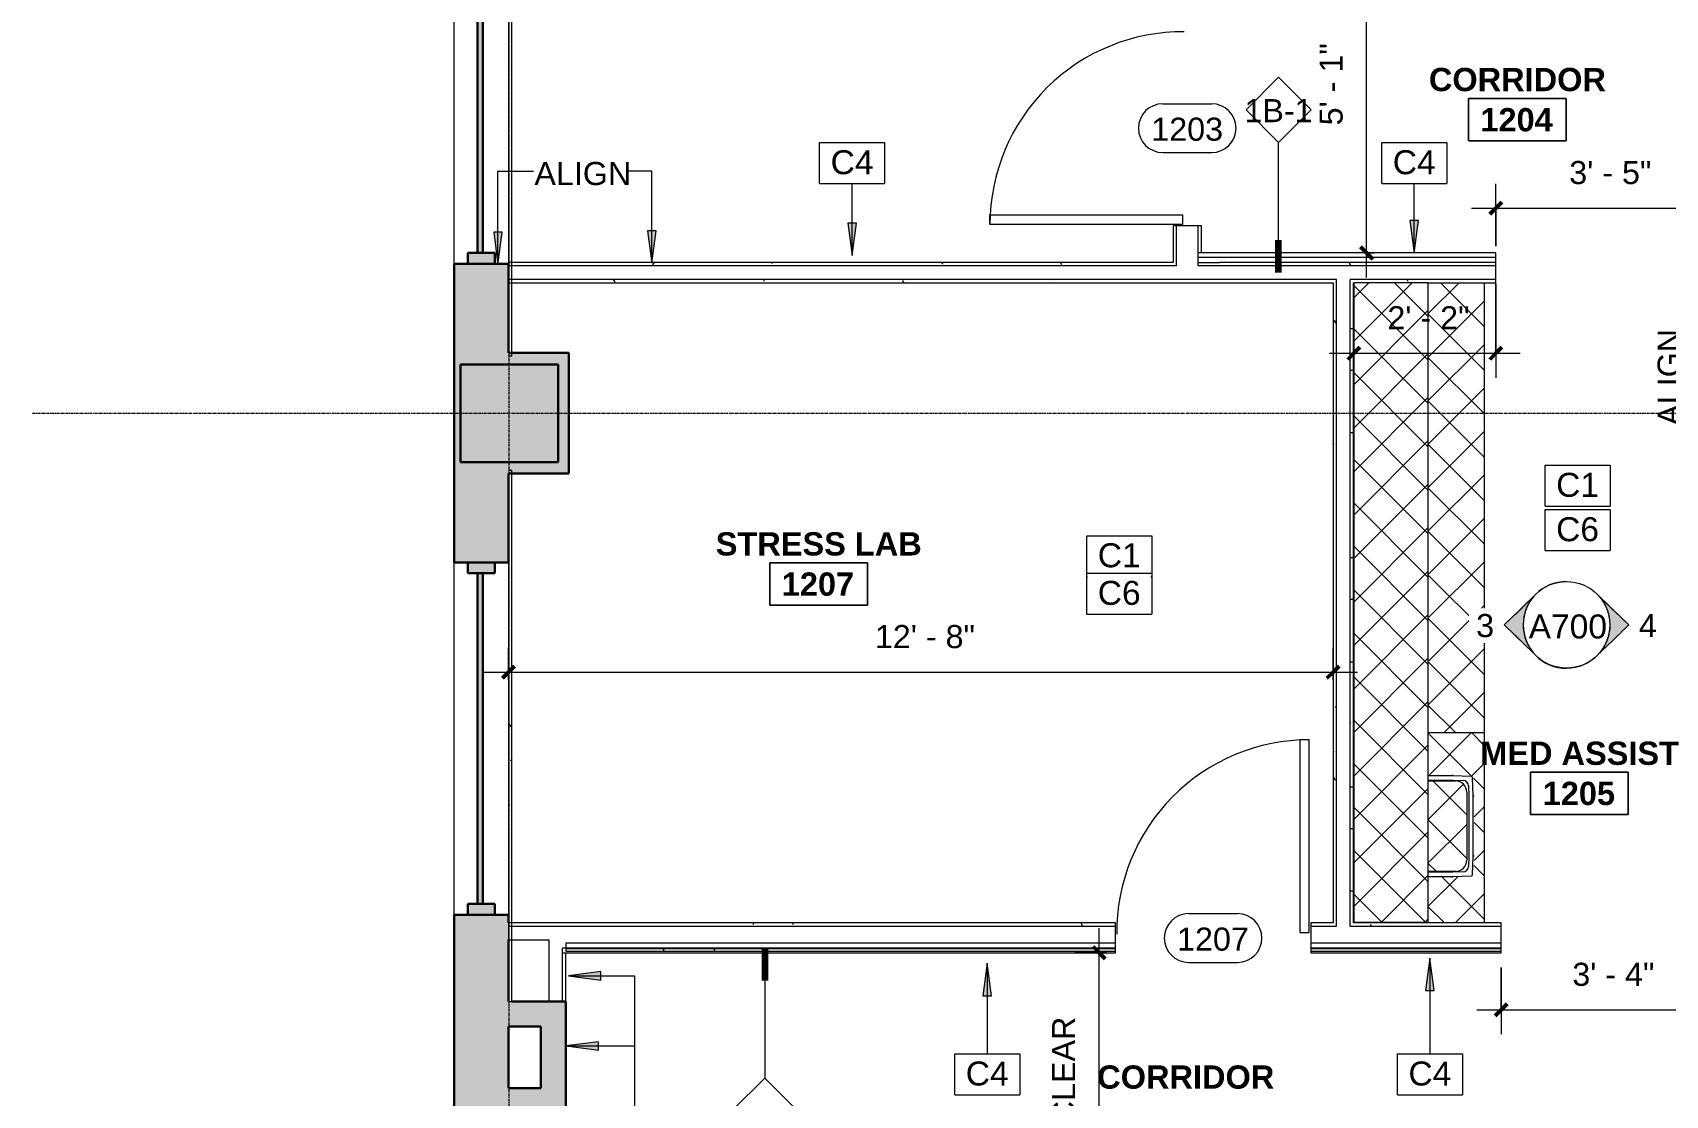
# Model space of a CAD drawing. Header units: inches. Extents: x 2810 to 3942, y 247 to 1114.
# Drawn here: x 2810 to 3111, y 499.9 to 695.8 of the extents above; entities that cross this region are included whole.
import ezdxf

# ---------------------------------------------------------------- set-up
doc = ezdxf.new("R2010")
doc.units = ezdxf.units.IN
doc.header["$MEASUREMENT"] = 0
doc.linetypes.add('Grid Line 1_2_', pattern=[0.875, 0.5, -0.125, 0.125, -0.125])
for name, color, linetype, lineweight in [('A-ANNO-DIMS', 211, 'Continuous', 9), ('A-ANNO-DIMS-48', 211, 'Continuous', 9), ('A-ANNO-KEYN', 231, 'Continuous', 9), ('A-AREA-IDEN', 2, 'Continuous', 9), ('A-DOOR', 31, 'Continuous', 18), ('A-DOOR-IDEN', 31, 'Continuous', 9), ('A-GLAZ-CURT', 52, 'Continuous', 18), ('A-GLAZ-CWMG', 51, 'Continuous', 18), ('A-WALL', 113, 'Continuous', 18), ('A-WALL-IDEN', 211, 'Continuous', 9), ('A-WALL-PATT', 111, 'Continuous', 18), ('G-ANNO-SYMB', 111, 'Continuous', 9), ('G-ANNO-TEXT', 231, 'Continuous', 9), ('I-WALL', 2, 'Continuous', 18), ('P-SANR-FIXT', 6, 'Continuous', 9), ('Q-CASE', 31, 'Continuous', 9), ('S-COLS', 52, 'Continuous', 18), ('S-GRID', 1, 'Continuous', 9)]:
    doc.layers.add(name, color=color, linetype=linetype, lineweight=lineweight)
doc.styles.add('Arial', font='arial.ttf', dxfattribs={"height": 4.425898})
doc.styles.add('Swis721 Lt BT', font='swissl.ttf', dxfattribs={"height": 4.257319})
doc.styles.add('Swis721 Lt BT_B', font='', dxfattribs={"height": 4.291988})
doc.styles.get('Swis721 Lt BT_B').set_extended_font_data('Swis721 Lt BT', bold=True)
doc.dimstyles.new('OTJ_-_3_32__Linear__1_2__Tolerance', dxfattribs={"dimscale": 12, "dimtxt": 4.5, "dimasz": 0.1875, "dimexe": 0.375, "dimexo": 0.25, "dimgap": 0.25, "dimtad": 1, "dimdec": 1, "dimrnd": 0.5, "dimzin": 3, "dimdsep": 46, "dimlunit": 4, "dimtxsty": 'Swis721 Lt BT', "dimblk1": 'OBLIQUE', "dimblk2": 'OBLIQUE', "dimsah": 1, "dimcen": 0.09, "dimdle": 0.375, "dimazin": 0, "dimtfac": 1, "dimtdec": 4, "dimtix": 1, "dimtmove": 0, "dimatfit": 3, "dimfxl": 1, "dimtvp": 1, "dimfrac": 2, "dimtolj": 1, "dimtzin": 0, "dimarcsym": 2})
doc.dimstyles.new('OTJ_-_3_32__Linear__1_2__Tolerance_2', dxfattribs={"dimscale": 12, "dimtxt": 4.5, "dimasz": 0.1875, "dimexe": 0.375, "dimexo": 0.25, "dimgap": 0.25, "dimtad": 1, "dimdec": 1, "dimrnd": 0.5, "dimzin": 3, "dimdsep": 46, "dimlunit": 4, "dimtxsty": 'Swis721 Lt BT', "dimblk1": 'OBLIQUE', "dimblk2": 'OBLIQUE', "dimsah": 1, "dimcen": 0.09, "dimdle": 0.375, "dimazin": 0, "dimtfac": 1, "dimtdec": 4, "dimtix": 1, "dimtmove": 0, "dimatfit": 3, "dimfxl": 1, "dimtvp": 1, "dimfrac": 2, "dimtolj": 1, "dimtzin": 0, "dimarcsym": 2})
pattern_1 = [(0, (0, 0), (15.36, 3.84), [0.634, -10.886, 0.634, -10.886, -61.44]), (0, (0, 0), (15.36, 3.84), [-23.04, 0.634, -22.406, 0.634, -10.886, -26.88]), (0, (0, 0), (15.36, 3.84), [-57.6, 0.634, -7.046, 0.634, -18.566]), (120, (5.76, 1.92), (-11.0055376, 11.38215), [0.634, -10.886, 0.634, -10.886, -61.44]), (120, (5.76, 1.92), (-11.0055376, 11.38215), [-23.04, 0.634, -22.406, 0.634, -10.886, -26.88]), (120, (5.76, 1.92), (-11.0055376, 11.38215), [-57.6, 0.634, -7.046, 0.634, -18.566]), (240, (7.68, 9.6), (-4.3544624, -15.22215), [0.634, -10.886, 0.634, -10.886, -61.44]), (240, (7.68, 9.6), (-4.3544624, -15.22215), [-23.04, 0.634, -22.406, 0.634, -10.886, -26.88]), (240, (7.68, 9.6), (-4.3544624, -15.22215), [-57.6, 0.634, -7.046, 0.634, -18.566])]

# ---------------------------------------------------------------- blocks, each defined once
blk = doc.blocks.new('Single Flush_No Glass_Frameless - 3_-0_x8_-0_-4630473-FIRST FLOOR CONSTRUCTION')
at = {"layer": 'A-DOOR'}
for p, q in [((19.99, 36.46), (19.99, 0.96)), ((21.74, 36.46), (19.99, 36.46)), ((21.74, 0.96), (21.74, 36.46)), ((19.99, 0.96), (21.74, 0.96))]:
    blk.add_line(p, q, dxfattribs=at)
at = {"layer": 'A-DOOR', "lineweight": 9}
blk.add_arc((21.74, 0.96), 35.5, 90, 180.5, dxfattribs=at)
blk = doc.blocks.new('P-Sink-Rectangular - PSR1918-3060176-FIRST FLOOR CONSTRUCTION')
at = {"layer": 'P-SANR-FIXT'}
for p, q in [((-9.28, -0.52), (-9.28, -4.96)), ((-8.5, -5.01), (-8.5, -0.52)), ((-8.35, -5.5), (-8.35, -0.52)), ((-8.35, -5.5), (-8.35, -0.52)), ((8.35, -0.52), (8.35, -5.5)), ((8.35, -0.52), (8.35, -5.5)), ((8.5, -0.52), (8.5, -5.01)), ((9.28, -4.96), (9.28, -0.52)), ((-9.48, -4.96), (-9.28, -4.96)), ((-9.28, -4.96), (-9.13, -8.48)), ((-8.42, -6.97), (-8.5, -5.01)), ((8.5, -5.01), (8.42, -6.97)), ((9.13, -8.48), (9.28, -4.96)), ((9.48, -4.96), (9.28, -4.96)), ((-8.98, -8.63), (-5.51, -8.78)), ((-5.51, -8), (-7.47, -7.92)), ((6.25, -7.6), (-6.25, -7.6)), ((6.25, -7.6), (-6.25, -7.6)), ((-5.52, -8.98), (-5.51, -8.78)), ((5.51, -8), (-5.51, -8)), ((-5.51, -8.78), (5.51, -8.78)), ((7.47, -7.92), (5.51, -8)), ((5.51, -8.78), (8.98, -8.63)), ((5.52, -8.98), (5.51, -8.78))]:
    blk.add_line(p, q, dxfattribs=at)
for centre, radius, start, end in [((-6.25, -5.5), 2.1, 180, 270), ((-6.25, -5.5), 2.1, 180, 270), ((6.25, -5.5), 2.1, 270, 360), ((6.25, -5.5), 2.1, 270, 360), ((-8.97, -8.47), 0.156, 182.5667, 267.4333), ((-7.42, -6.92), 0.995, 182.5667, 267.4333), ((7.42, -6.92), 0.995, 272.5667, 357.4333), ((8.97, -8.47), 0.156, 272.5667, 357.4333)]:
    blk.add_arc(centre, radius, start, end, dxfattribs=at)
blk = doc.blocks.new('C-Counter Top-no backsplash - 34_ HEIGHT-4448402-FIRST FLOOR CONSTRUCTION')
at = {"layer": 'Q-CASE'}
h = blk.add_hatch(dxfattribs=at)
h.set_pattern_fill('FP2_3', color=256, style=0, pattern_type=2)
h.set_pattern_definition([(315, (-579.081, 3054.65), (4.006467, 4.006467), []), (45, (-579.081, 3054.65), (-4.006467, 4.006467), [])])
h.paths.add_polyline_path([(-47.26, 1), (-47.25, -23), (-12.28, -23), (-12.28, -12.64), (-20.05, -12.64), (-20.06, -17.13), (-20.21, -20.62), (-20.31, -20.85), (-20.55, -20.95), (-24.45, -21.1), (-35.05, -21.1), (-38.52, -20.95), (-38.75, -20.85), (-38.85, -20.61), (-39.01, -16.64), (-39.01, -12.64), (-47.25, -12.64), (-47.25, 1)], flags=0)
h.paths.add_polyline_path([(-37.88, -17.09), (-37.88, -17.63), (-37.81, -18.17), (-37.6, -18.67), (-37.26, -19.11), (-36.83, -19.44), (-36.32, -19.65), (-35.78, -19.72), (-23.28, -19.72), (-22.74, -19.65), (-22.23, -19.44), (-21.79, -19.09), (-21.46, -18.67), (-21.25, -18.17), (-21.18, -17.63), (-21.18, -12.64), (-37.88, -12.64), (-37.88, -15.37)], flags=0)
for p, q in [((-47.26, 1), (-47.26, -23)), ((-47.26, -23), (-12.28, -23))]:
    blk.add_line(p, q, dxfattribs=at)
blk = doc.blocks.new('System Panel - Glazed-4380175-FIRST FLOOR CONSTRUCTION')
at = {"layer": 'A-GLAZ-CURT'}
blk.add_hatch(color=250, dxfattribs=at).paths.add_polyline_path([(29.96, -0.75), (-29.96, -0.75), (-29.96, -1.75), (29.96, -1.75)], flags=0)
at = {"layer": 'A-GLAZ-CURT', "color": 8, "lineweight": 30}
for p, q in [((29.96, -0.75), (-29.96, -0.75)), ((-29.96, -0.75), (-29.96, -1.75)), ((-29.96, -1.75), (29.96, -1.75)), ((29.96, -1.75), (29.96, -0.75))]:
    blk.add_line(p, q, dxfattribs=at)
blk = doc.blocks.new('Rectangular Mullion - 2 x 5_ rectangular-4380178-FIRST FLOOR CONSTRUCTION')
at = {"layer": 'A-GLAZ-CWMG'}
blk.add_hatch(color=250, dxfattribs=at).paths.add_polyline_path([(0, 0.75), (0, -1.5), (-2, -1.5), (-2, 3.5), (0, 3.5), (0, 1.75)], flags=0)
at = {"layer": 'A-GLAZ-CWMG', "color": 8, "lineweight": 30}
for p, q in [((-2, 3.5), (0, 3.5)), ((-2, -1.5), (-2, 3.5)), ((0, 3.5), (0, -1.5)), ((0, -1.5), (-2, -1.5))]:
    blk.add_line(p, q, dxfattribs=at)
blk = doc.blocks.new('System Panel - Glazed-4651680-FIRST FLOOR CONSTRUCTION')
at = {"layer": 'A-GLAZ-CURT'}
blk.add_hatch(color=250, dxfattribs=at).paths.add_polyline_path([(30.47, -1.75), (30.47, -0.75), (-30.47, -0.75), (-30.47, -1.75), (14.49, -1.75)], flags=0)
at = {"layer": 'A-GLAZ-CURT', "color": 8, "lineweight": 30}
for p, q in [((30.47, -0.75), (-30.47, -0.75)), ((-30.47, -0.75), (-30.47, -1.75)), ((-30.47, -1.75), (30.47, -1.75)), ((30.47, -1.75), (30.47, -0.75))]:
    blk.add_line(p, q, dxfattribs=at)
blk = doc.blocks.new('Rectangular Mullion - 2 x 5_ rectangular-4651681-FIRST FLOOR CONSTRUCTION')
at = {"layer": 'A-GLAZ-CWMG'}
blk.add_hatch(color=250, dxfattribs=at).paths.add_polyline_path([(-2, 3.5), (-2, -1.5), (0, -1.5), (0, 3.5)], flags=0)
at = {"layer": 'A-GLAZ-CWMG', "color": 8, "lineweight": 30}
for p, q in [((0, 3.5), (-2, 3.5)), ((-2, 3.5), (-2, -1.5)), ((0, -1.5), (0, 3.5)), ((-2, -1.5), (0, -1.5))]:
    blk.add_line(p, q, dxfattribs=at)
blk = doc.blocks.new('Rectangular Mullion - 2 x 5_ rectangular-4651682-FIRST FLOOR CONSTRUCTION')
at = {"layer": 'A-GLAZ-CWMG'}
blk.add_hatch(color=250, dxfattribs=at).paths.add_polyline_path([(0, 0.75), (0, -1.5), (-2, -1.5), (-2, 3.5), (0, 3.5), (0, 1.75)], flags=0)
at = {"layer": 'A-GLAZ-CWMG', "color": 8, "lineweight": 30}
for p, q in [((-2, 3.5), (0, 3.5)), ((-2, -1.5), (-2, 3.5)), ((0, 3.5), (0, -1.5)), ((0, -1.5), (-2, -1.5))]:
    blk.add_line(p, q, dxfattribs=at)
blk = doc.blocks.new('C-Counter Top-no backsplash - 34_ HEIGHT-4680742-FIRST FLOOR CONSTRUCTION')
at = {"layer": 'Q-CASE'}
h = blk.add_hatch(dxfattribs=at)
h.set_pattern_fill('FP2_6', color=256, style=0, pattern_type=2)
h.set_pattern_definition([(315, (-614.063, 3054.65), (4.006467, 4.006467), []), (45, (-614.063, 3054.65), (-4.006467, 4.006467), [])])
h.paths.add_polyline_path([(-47.26, -23), (35.65, -23), (35.65, -12.64), (-47.26, -12.64)], flags=0)
for p, q in [((-47.26, -12.64), (-47.26, -23)), ((-47.26, -23), (35.65, -23))]:
    blk.add_line(p, q, dxfattribs=at)
blk = doc.blocks.new('CW Shelves _ Rails - Storage Shelves 2_ thickness-4680874-FIRST FLOOR CONSTRUCTION')
at = {"layer": 'Q-CASE'}
h = blk.add_hatch(dxfattribs=at)
h.set_pattern_fill('FP2_10', color=256, style=0, pattern_type=2)
h.set_pattern_definition([(315, (-529.832, 3051.183), (4.006467, 4.006467), []), (45, (-529.832, 3051.183), (-4.006467, 4.006467), [])])
h.paths.add_polyline_path([(2, -16.11), (119.88, -16.11), (119.88, -2.36), (2, -2.36), (2, -14.84)], flags=0)
for p, q in [((119.88, -2.36), (2, -2.36)), ((2, -2.36), (2, -16.11)), ((119.88, -16.11), (119.88, -2.36)), ((2, -16.11), (119.88, -16.11))]:
    blk.add_line(p, q, dxfattribs=at)
blk = doc.blocks.new('Single Flush_No Glass_Frameless - 3_-0_x8_-0_-4630476-FIRST FLOOR CONSTRUCTION')
at = {"layer": 'A-DOOR'}
for p, q in [((19.99, -0.96), (21.74, -0.96)), ((19.99, -36.46), (19.99, -0.96)), ((21.74, -0.96), (21.74, -36.46)), ((21.74, -36.46), (19.99, -36.46))]:
    blk.add_line(p, q, dxfattribs=at)
at = {"layer": 'A-DOOR', "lineweight": 9}
blk.add_arc((21.74, -0.96), 35.5, 179.5, 270, dxfattribs=at)
blk = doc.blocks.new('Concrete-Rectangular-Column - 18X18-4463687-FIRST FLOOR CONSTRUCTION')
at = {"layer": 'S-COLS'}
blk.add_hatch(color=250, dxfattribs=at).paths.add_polyline_path([(9, -9), (9, 9), (-9, 9), (-9, -9), (8.57, -9)], flags=0)
at = {"layer": 'S-COLS', "color": 8, "lineweight": 30}
for p, q in [((9, 9), (-9, 9)), ((-9, 9), (-9, -9)), ((9, -9), (9, 9)), ((-9, -9), (9, -9))]:
    blk.add_line(p, q, dxfattribs=at)
blk = doc.blocks.new('Elevation - Filled Arrow 2-347888-FIRST FLOOR CONSTRUCTION')
at = {"layer": 'G-ANNO-SYMB'}
blk.add_circle((0, 0), 0.1664, dxfattribs=at)
blk = doc.blocks.new('Elevation - Filled Arrow-151867-FIRST FLOOR CONSTRUCTION')
at = {"layer": 'G-ANNO-SYMB'}
h = blk.add_hatch(color=256, dxfattribs=at)
edge = h.paths.add_edge_path(flags=0)
edge.add_line((0, 0.2393), (0.1103, 0.1247))
edge.add_arc((-0.0002, -0.0002), 0.1667, 48.49802, 130.55707)
edge.add_line((-0.1085, 0.1265), (0, 0.2393))
for p, q in [((0, 0.2393), (-0.1085, 0.1265)), ((-0.1084, 0.1266), (0, 0.2393)), ((0, 0.2393), (-0.1084, 0.1266)), ((0, 0.2393), (0.11, 0.1249)), ((0.1103, 0.1247), (0, 0.2393))]:
    blk.add_line(p, q, dxfattribs=at)
blk.add_arc((-0.0002, -0.0002), 0.1667, 48.49802, 130.55707, dxfattribs=at)
blk.add_ellipse((-0.0002, -0.0001), major_axis=(-0.1667, 0), ratio=0.999376, start_param=3.141593, end_param=6.283185, dxfattribs=at)
blk = doc.blocks.new('Room Tag - Room Name and Number-3379422-FIRST FLOOR CONSTRUCTION')
at = {"layer": 'A-AREA-IDEN'}
for p, q in [((-0.1881, -0.1636), (-0.1881, -0.0018)), ((-0.1881, -0.0018), (0.1869, -0.0018)), ((0.1869, -0.0018), (-0.1881, -0.0018)), ((-0.1881, -0.0018), (-0.1881, -0.1636)), ((0.1869, -0.0018), (0.1869, -0.1636)), ((0.1869, -0.1636), (0.1869, -0.0018)), ((0.1869, -0.1636), (-0.1881, -0.1636)), ((-0.1881, -0.1636), (0.1869, -0.1636))]:
    blk.add_line(p, q, dxfattribs=at)
blk = doc.blocks.new('DIMBLOCK6-FIRST FLOOR CONSTRUCTION')
at = {"layer": 'A-ANNO-DIMS-48'}
for p, q in [((3055.92, 650.71), (3055.92, 720.53)), ((3057.33, 716.03), (3051.42, 716.03)), ((3055.92, 716.03), (3057.33, 716.03)), ((3057.33, 655.21), (3051.42, 655.21)), ((3055.92, 655.21), (3057.33, 655.21))]:
    blk.add_line(p, q, dxfattribs=at)
at = {"layer": 'A-ANNO-DIMS-48', "lineweight": 50}
for p, q in [((3055.92, 716.03), (3054.79, 717.15)), ((3055.92, 716.03), (3057.04, 714.9)), ((3055.92, 655.21), (3054.79, 656.34)), ((3055.92, 655.21), (3057.04, 654.09))]:
    blk.add_line(p, q, dxfattribs=at)
at = {"layer": 'A-ANNO-DIMS-48', "color": 0, "insert": (3047.23, 678.73), "char_height": 4.257, "width": 16.5429, "attachment_point": 1, "rotation": 90, "line_spacing_factor": 1.00667, "style": 'Swis721 Lt BT'}
blk.add_mtext('5\' - 1"', dxfattribs=at)
blk = doc.blocks.new('_Oblique')
at = {"color": 0, "linetype": 'ByBlock', "lineweight": -2}
blk.add_line((-0.5, -0.5), (0.5, 0.5), dxfattribs=at)
blk = doc.blocks.new('DIMBLOCK7-FIRST FLOOR CONSTRUCTION')
at = {"layer": 'A-ANNO-DIMS-48'}
for p, q in [((3079.72, 656.46), (3079.72, 667.97)), ((3120.6, 656.46), (3120.6, 667.97)), ((3075.22, 663.47), (3125.1, 663.47)), ((3079.72, 663.47), (3079.72, 656.46)), ((3120.6, 663.47), (3120.6, 656.46))]:
    blk.add_line(p, q, dxfattribs=at)
at = {"layer": 'A-ANNO-DIMS-48', "lineweight": 50}
for p, q in [((3079.72, 663.47), (3078.6, 662.35)), ((3079.72, 663.47), (3080.85, 664.6)), ((3120.6, 663.47), (3119.47, 662.35)), ((3120.6, 663.47), (3121.72, 664.6))]:
    blk.add_line(p, q, dxfattribs=at)
at = {"layer": 'A-ANNO-DIMS-48', "color": 0, "insert": (3093.27, 672.16), "char_height": 4.257, "width": 16.5429, "attachment_point": 1, "line_spacing_factor": 1.00667, "style": 'Swis721 Lt BT'}
blk.add_mtext('3\' - 5"', dxfattribs=at)
blk = doc.blocks.new('DIMBLOCK8-FIRST FLOOR CONSTRUCTION')
at = {"layer": 'A-ANNO-DIMS-48'}
for p, q in [((3080.72, 523.48), (3080.72, 511.19)), ((3080.72, 515.69), (3080.72, 523.48)), ((3120.72, 523.48), (3120.72, 511.19)), ((3120.72, 515.69), (3120.72, 523.48)), ((3076.22, 515.69), (3125.22, 515.69))]:
    blk.add_line(p, q, dxfattribs=at)
at = {"layer": 'A-ANNO-DIMS-48', "lineweight": 50}
for p, q in [((3080.72, 515.69), (3079.6, 514.56)), ((3080.72, 515.69), (3081.85, 516.81)), ((3120.72, 515.69), (3119.6, 514.56)), ((3120.72, 515.69), (3121.85, 516.81))]:
    blk.add_line(p, q, dxfattribs=at)
at = {"layer": 'A-ANNO-DIMS-48', "color": 0, "insert": (3093.83, 524.37), "char_height": 4.257, "width": 16.5429, "attachment_point": 1, "line_spacing_factor": 1.00667, "style": 'Swis721 Lt BT'}
blk.add_mtext('3\' - 4"', dxfattribs=at)
blk = doc.blocks.new('DIMBLOCK12-FIRST FLOOR CONSTRUCTION')
at = {"layer": 'A-ANNO-DIMS-48'}
for p, q in [((2897.72, 576.54), (2897.72, 582.45)), ((3049.72, 576.54), (3049.72, 582.45)), ((2893.22, 577.95), (3054.22, 577.95)), ((2897.72, 577.95), (2897.72, 576.54)), ((3049.72, 577.95), (3049.72, 576.54))]:
    blk.add_line(p, q, dxfattribs=at)
at = {"layer": 'A-ANNO-DIMS-48', "lineweight": 50}
for p, q in [((2897.72, 577.95), (2896.6, 576.82)), ((2897.72, 577.95), (2898.85, 579.07)), ((3049.72, 577.95), (3048.6, 576.82)), ((3049.72, 577.95), (3050.85, 579.07))]:
    blk.add_line(p, q, dxfattribs=at)
at = {"layer": 'A-ANNO-DIMS-48', "color": 0, "insert": (2965.26, 586.63), "char_height": 4.257, "width": 20.3143, "attachment_point": 1, "line_spacing_factor": 1.00667, "style": 'Swis721 Lt BT'}
blk.add_mtext('12\' - 8"', dxfattribs=at)
blk = doc.blocks.new('Door Tag - Door Tag-41184-FIRST FLOOR CONSTRUCTION')
at = {"layer": 'A-DOOR-IDEN'}
for p, q in [((-0.09375, 0.09375), (0.09375, 0.09375)), ((-0.09375, -0.09375), (0.09375, -0.09375))]:
    blk.add_line(p, q, dxfattribs=at)
for centre, start, end in [((-0.09375, 0), 90, 270), ((0.09375, 0), 270, 90)]:
    blk.add_arc(centre, 0.09375, start, end, dxfattribs=at)
blk = doc.blocks.new('Keynote Tag - Keynote Number - Boxed-135510-FIRST FLOOR CONSTRUCTION')
at = {"layer": 'A-ANNO-KEYN'}
for p, q in [((-0.125, -0.0792), (-0.125, 0.0781)), ((-0.125, 0.0781), (0.125, 0.0781)), ((0.125, 0.0781), (0.125, -0.0792)), ((-0.125, -0.0792), (0.125, -0.0792))]:
    blk.add_line(p, q, dxfattribs=at)
blk = doc.blocks.new('DIMBLOCK13-FIRST FLOOR CONSTRUCTION')
at = {"layer": 'A-ANNO-DIMS-48'}
for p, q in [((3006.6, 461.98), (3006.6, 530.73)), ((3008.01, 526.23), (3002.1, 526.23)), ((3006.6, 526.23), (3008.01, 526.23)), ((3008.01, 466.48), (3002.1, 466.48)), ((3006.6, 466.48), (3008.01, 466.48))]:
    blk.add_line(p, q, dxfattribs=at)
at = {"layer": 'A-ANNO-DIMS-48', "lineweight": 50}
for p, q in [((3006.6, 526.23), (3005.48, 527.36)), ((3006.6, 526.23), (3007.73, 525.11)), ((3006.6, 466.48), (3005.48, 467.61)), ((3006.6, 466.48), (3007.73, 465.36))]:
    blk.add_line(p, q, dxfattribs=at)
at = {"layer": 'A-ANNO-DIMS-48', "color": 0, "insert": (2997.92, 481.11), "char_height": 4.2573, "width": 36.6, "attachment_point": 1, "rotation": 90, "line_spacing_factor": 1.00667, "style": 'Swis721 Lt BT'}
blk.add_mtext('5\'-0" CLEAR', dxfattribs=at)
blk = doc.blocks.new('Wall Tag - 1_4_-62626-FIRST FLOOR CONSTRUCTION')
at = {"layer": 'A-WALL-IDEN'}
for p, q in [((-0.125, 0), (0, 0.125)), ((0, 0.125), (0.125, 0)), ((-0.125, 0), (0, -0.125)), ((0, -0.125), (0.125, 0))]:
    blk.add_line(p, q, dxfattribs=at)
blk = doc.blocks.new('DIMBLOCK15-FIRST FLOOR CONSTRUCTION')
at = {"layer": 'A-ANNO-DIMS-48'}
for p, q in [((3079.72, 649.57), (3079.72, 632.21)), ((3079.72, 636.71), (3079.72, 649.57)), ((3053.54, 635.3), (3053.54, 641.21)), ((3049.04, 636.71), (3084.22, 636.71)), ((3053.54, 636.71), (3053.54, 635.3))]:
    blk.add_line(p, q, dxfattribs=at)
at = {"layer": 'A-ANNO-DIMS-48', "lineweight": 50}
for p, q in [((3053.54, 636.71), (3052.42, 635.58)), ((3053.54, 636.71), (3054.67, 637.83)), ((3079.72, 636.71), (3078.6, 635.58)), ((3079.72, 636.71), (3080.85, 637.83))]:
    blk.add_line(p, q, dxfattribs=at)
at = {"layer": 'A-ANNO-DIMS-48', "color": 0, "insert": (3059.74, 645.39), "char_height": 4.257, "width": 16.5429, "attachment_point": 1, "line_spacing_factor": 1.00667, "style": 'Swis721 Lt BT'}
blk.add_mtext('2\' - 2"', dxfattribs=at)

msp = doc.modelspace()

# ---------------------------------------------------------------- hatches: boundary and pattern name
at = {"layer": 'A-ANNO-KEYN'}
for points in [[(2961.06, 654.71), (2961.85, 660.71), (2960.27, 660.71)], [(3064.69, 655.18), (3065.48, 661.18), (3063.9, 661.18)], [(2985.97, 524.28), (2985.18, 518.28), (2986.76, 518.28)], [(3067.58, 525.24), (3066.79, 519.24), (3068.37, 519.24)]]:
    msp.add_hatch(color=256, dxfattribs=at).paths.add_polyline_path(points, flags=0)
at = {"layer": 'A-WALL-PATT', "lineweight": 9}
h = msp.add_hatch(color=7, dxfattribs=at)
h.paths.add_polyline_path([(2887.72, 289.66), (2888.85, 289.66), (2888.85, 298.66), (2897.72, 298.66), (2897.72, 304.61), (2887.72, 304.61), (2887.72, 299.66)], flags=0)
h.paths.add_polyline_path([(2887.72, 368.91), (2897.72, 368.91), (2897.72, 375.66), (2888.85, 375.66), (2888.85, 399.66), (2897.72, 399.66), (2897.72, 415.73), (2887.72, 415.73), (2887.72, 374.16)], flags=0)
h.paths.add_polyline_path([(2887.72, 473.42), (2897.72, 473.42), (2897.72, 533.23), (2887.72, 533.23), (2887.72, 474.05)], flags=0)
h.paths.add_polyline_path([(2887.72, 598.16), (2897.72, 598.16), (2897.72, 616.66), (2888.85, 616.66), (2888.85, 634.66), (2897.72, 634.66), (2897.72, 653.22), (2887.72, 653.22), (2887.72, 651.69)], flags=0)
h.paths.add_polyline_path([(2887.72, 717.14), (2897.72, 717.14), (2897.72, 772.22), (2887.72, 772.22), (2887.72, 752.18)], flags=0)
h.paths.add_polyline_path([(2897.72, 836.14), (2897.72, 856.66), (2888.85, 856.66), (2888.85, 874.66), (2897.72, 874.66), (2897.72, 884.66), (2887.72, 884.66), (2887.72, 836.14)], flags=0)
h = msp.add_hatch(dxfattribs=at)
h.set_pattern_fill('FP2_2', color=256, style=0, pattern_type=2)
h.set_pattern_definition(pattern_1)
h.paths.add_polyline_path([(3020.22, 653.46), (3020.85, 653.47), (3020.85, 660.21), (3020.22, 660.21), (3020.22, 655.21)], flags=0)
h.paths.add_polyline_path([(3020.85, 696.21), (3020.85, 864.66), (3020.22, 864.66), (3020.22, 696.21)], flags=0)
h = msp.add_hatch(dxfattribs=at)
h.set_pattern_fill('FP2_2', color=256, style=0, pattern_type=2)
h.set_pattern_definition(pattern_1)
h.paths.add_polyline_path([(3025.47, 655.21), (3025.47, 660.21), (3024.85, 660.21), (3024.85, 655.21)], flags=0)
h.paths.add_polyline_path([(3025.47, 696.21), (3025.47, 716.65), (3024.85, 716.65), (3024.85, 696.21)], flags=0)
h.paths.add_polyline_path([(3025.47, 720.65), (3025.47, 864.66), (3024.85, 864.66), (3024.85, 720.65)], flags=0)
h = msp.add_hatch(dxfattribs=at)
h.set_pattern_fill('FP2_2', color=256, style=0, pattern_type=2)
h.set_pattern_definition(pattern_1)
h.paths.add_polyline_path([(2898.34, 636.79), (2898.35, 636.79), (2898.35, 649.71), (2897.72, 649.71), (2897.72, 636.79)], flags=0)
h.paths.add_polyline_path([(2897.72, 653.46), (2898.35, 653.46), (2898.35, 734.54), (2897.72, 734.54), (2897.72, 717.14)], flags=0)
h = msp.add_hatch(dxfattribs=at)
h.set_pattern_fill('FP2_2', color=256, style=0, pattern_type=2)
h.set_pattern_definition(pattern_1)
h.paths.add_polyline_path([(3052.85, 652.84), (3079.72, 652.84), (3079.72, 653.46), (3024.85, 653.46), (3024.85, 652.84), (3050.04, 652.84)], flags=0)
h.paths.add_polyline_path([(2902.76, 652.84), (3020.85, 652.84), (3020.85, 653.46), (2897.72, 653.46), (2897.72, 652.84)], flags=0)
h = msp.add_hatch(dxfattribs=at)
h.set_pattern_fill('FP2_2', color=256, style=0, pattern_type=2)
h.set_pattern_definition(pattern_1)
h.paths.add_polyline_path([(2897.72, 649.71), (3050.35, 649.71), (3050.35, 650.34), (2897.72, 650.34)], flags=0)
h.paths.add_polyline_path([(3053.65, 649.71), (3079.72, 649.71), (3079.72, 650.34), (3052.85, 650.34), (3052.85, 649.71), (3053.54, 649.71)], flags=0)
h = msp.add_hatch(dxfattribs=at)
h.set_pattern_fill('FP2_2', color=256, style=0, pattern_type=2)
h.set_pattern_definition(pattern_1)
h.paths.add_polyline_path([(3050.35, 531.73), (3050.35, 649.71), (3049.72, 649.71), (3049.72, 531.73), (3050.04, 531.73)], flags=0)
h = msp.add_hatch(dxfattribs=at)
h.set_pattern_fill('FP2_2', color=256, style=0, pattern_type=2)
h.set_pattern_definition(pattern_1)
h.paths.add_polyline_path([(3053.47, 531.73), (3053.47, 649.71), (3052.85, 649.71), (3052.85, 531.73)], flags=0)
for points in [[(2907.72, 634.54), (2908.85, 634.54), (2908.85, 636.79), (2897.72, 636.79), (2897.72, 634.66), (2906.85, 634.66), (2906.85, 634.54)], [(2908.85, 614.54), (2908.85, 634.54), (2906.85, 634.54), (2906.85, 616.66), (2906.6, 616.66), (2906.6, 614.54), (2907.72, 614.54)], [(2906.6, 614.54), (2906.6, 616.66), (2897.72, 616.66), (2897.72, 614.54), (2898.35, 614.54)], [(2898.35, 512.6), (2908.29, 512.6), (2908.29, 517.23), (2897.72, 517.23), (2897.72, 512.6)], [(2907.66, 496.6), (2908.29, 496.6), (2908.29, 512.6), (2903.66, 512.6), (2903.66, 496.6), (2905.16, 496.6)], [(2903.66, 496.6), (2903.66, 501.23), (2897.72, 501.23), (2897.72, 496.6)]]:
    msp.add_hatch(color=7, dxfattribs=at).paths.add_polyline_path(points, flags=0)
h = msp.add_hatch(dxfattribs=at)
h.set_pattern_fill('FP2_2', color=256, style=0, pattern_type=2)
h.set_pattern_definition(pattern_1)
h.paths.add_polyline_path([(2898.35, 517.23), (2898.35, 614.54), (2897.72, 614.54), (2897.72, 517.23)], flags=0)
h = msp.add_hatch(dxfattribs=at)
h.set_pattern_fill('FP2_2', color=256, style=0, pattern_type=2)
h.set_pattern_definition(pattern_1)
h.paths.add_polyline_path([(3067.29, 531.11), (3080.72, 531.11), (3080.72, 531.73), (3052.85, 531.73), (3052.85, 531.11), (3066.02, 531.11)], flags=0)
h.paths.add_polyline_path([(3050.04, 531.11), (3050.35, 531.11), (3050.35, 531.73), (3045.6, 531.73), (3045.6, 531.11), (3049.72, 531.11)], flags=0)
h.paths.add_polyline_path([(3009.6, 531.11), (3009.6, 531.73), (2905.16, 531.73), (2905.16, 531.11), (2986.14, 531.11)], flags=0)
h = msp.add_hatch(dxfattribs=at)
h.set_pattern_fill('FP2_2', color=256, style=0, pattern_type=2)
h.set_pattern_definition(pattern_1)
h.paths.add_polyline_path([(2907.66, 526.48), (2908.29, 526.48), (3009.6, 526.98), (2908.29, 526.98), (2908.29, 527.11), (2907.66, 527.11), (2907.66, 526.49)], flags=0)
at = {"layer": 'G-ANNO-TEXT'}
for points in [[(2924.13, 653.31), (2924.92, 659.31), (2923.34, 659.31)], [(2895.77, 653.01), (2896.56, 659.01), (2894.98, 659.01)], [(2908.75, 521.94), (2914.75, 521.15), (2914.75, 522.73)], [(2908.33, 509.03), (2914.33, 508.24), (2914.33, 509.82)]]:
    msp.add_hatch(color=7, dxfattribs=at).paths.add_polyline_path(points, flags=0)

# ---------------------------------------------------------------- linework, layer by layer
at = {"layer": 'A-ANNO-KEYN'}
for p, q in [((2961.06, 654.71), (2961.06, 667.99)), ((3064.69, 655.18), (3064.69, 667.99)), ((2961.85, 660.71), (2960.27, 660.71)), ((2960.27, 660.71), (2961.06, 654.71)), ((2961.06, 654.71), (2961.85, 660.71)), ((3065.48, 661.18), (3063.9, 661.18)), ((3063.9, 661.18), (3064.69, 655.18)), ((3064.69, 655.18), (3065.48, 661.18)), ((2985.97, 524.28), (2985.18, 518.28)), ((2986.76, 518.28), (2985.97, 524.28)), ((2985.97, 524.28), (2985.97, 510.35)), ((3067.58, 525.24), (3066.79, 519.24)), ((3068.37, 519.24), (3067.58, 525.24)), ((3067.58, 525.24), (3067.58, 507.56)), ((2985.18, 518.28), (2986.76, 518.28)), ((3066.79, 519.24), (3068.37, 519.24)), ((2985.97, 510.35), (2985.97, 507.56))]:
    msp.add_line(p, q, dxfattribs=at)
at = {"layer": 'A-WALL', "color": 55}
for p, q in [((2887.72, 653.22), (2887.72, 717.14)), ((2887.72, 533.23), (2887.72, 598.16))]:
    msp.add_line(p, q, dxfattribs=at)
at = {"layer": 'A-WALL'}
for p, q in [((3020.85, 652.84), (3020.85, 660.21)), ((3024.85, 652.84), (3024.85, 660.21)), ((3025.47, 655.21), (3024.85, 655.21)), ((3024.85, 654.46), (3079.72, 654.46)), ((3024.85, 653.46), (3028.79, 653.46)), ((3020.85, 652.84), (2897.72, 652.84)), ((3050.35, 650.34), (2897.72, 650.34)), ((3079.72, 652.84), (3024.85, 652.84)), ((3050.35, 531.11), (3050.35, 650.34)), ((3079.72, 650.34), (3052.85, 650.34)), ((3052.85, 531.11), (3052.85, 650.34)), ((2898.35, 636.16), (2898.35, 636.79)), ((2898.35, 614.54), (2898.35, 615.16)), ((2897.72, 531.73), (2897.72, 528.61)), ((2897.72, 531.11), (3009.6, 531.11)), ((3045.6, 531.11), (3050.35, 531.11)), ((3052.85, 531.11), (3080.72, 531.11)), ((2907.66, 527.11), (3009.6, 527.11)), ((2907.66, 517.23), (2907.66, 527.11)), ((2908.29, 526.98), (3009.6, 526.98)), ((3045.6, 527.11), (3080.72, 527.11)), ((3045.6, 526.98), (3080.72, 526.98)), ((2907.66, 526.23), (2908.29, 526.23)), ((2897.72, 517.23), (2898.35, 517.23))]:
    msp.add_line(p, q, dxfattribs=at)
at = {"layer": 'A-WALL', "color": 8, "lineweight": 30}
for p, q in [((2887.72, 653.22), (2887.72, 598.16)), ((2897.72, 653.22), (2887.72, 653.22)), ((2897.72, 636.79), (2897.72, 653.22)), ((2897.72, 598.16), (2897.72, 614.54)), ((2887.72, 598.16), (2897.72, 598.16)), ((2887.72, 533.23), (2887.72, 473.42)), ((2897.72, 533.23), (2887.72, 533.23)), ((2897.72, 531.73), (2897.72, 533.23)), ((2897.72, 517.23), (2897.72, 528.61)), ((2908.29, 517.23), (2898.35, 517.23)), ((2908.29, 496.6), (2908.29, 517.23)), ((2897.72, 501.23), (2897.72, 512.6)), ((2897.72, 512.6), (2903.66, 512.6)), ((2903.66, 512.6), (2903.66, 501.23)), ((2903.66, 501.23), (2897.72, 501.23))]:
    msp.add_line(p, q, dxfattribs=at)
at = {"layer": 'A-WALL-IDEN'}
for p, q in [((3039.67, 651.59), (3039.67, 675.59)), ((2944.94, 527.11), (2944.94, 503.11))]:
    msp.add_line(p, q, dxfattribs=at)
at = {"layer": 'A-WALL-IDEN', "lineweight": 90}
for p, q in [((3039.67, 651.59), (3039.67, 657.59)), ((2944.94, 527.11), (2944.94, 521.11))]:
    msp.add_line(p, q, dxfattribs=at)
at = {"layer": 'G-ANNO-TEXT', "color": 7}
for p, q in [((2895.77, 670.28), (2902.3, 670.28)), ((2895.77, 653.01), (2895.77, 670.28)), ((2920.98, 670.28), (2919.46, 670.28)), ((2924.13, 670.28), (2920.98, 670.28)), ((2924.13, 653.31), (2924.13, 670.28)), ((2924.92, 659.31), (2923.34, 659.31)), ((2923.34, 659.31), (2924.13, 653.31)), ((2924.13, 653.31), (2924.92, 659.31)), ((2896.56, 659.01), (2894.98, 659.01)), ((2894.98, 659.01), (2895.77, 653.01)), ((2895.77, 653.01), (2896.56, 659.01)), ((2914.75, 522.73), (2908.75, 521.94)), ((2908.75, 521.94), (2914.75, 521.15)), ((2908.75, 521.94), (2920.97, 521.94)), ((2914.75, 521.15), (2914.75, 522.73)), ((2920.97, 521.94), (2920.97, 495.39)), ((2914.33, 509.82), (2908.33, 509.03)), ((2908.33, 509.03), (2914.33, 508.24)), ((2908.33, 509.03), (2920.97, 509.03)), ((2914.33, 508.24), (2914.33, 509.82)), ((2920.97, 509.03), (2920.97, 495.39))]:
    msp.add_line(p, q, dxfattribs=at)
at = {"layer": 'I-WALL'}
for p, q in [((2898.35, 636.79), (2898.35, 734.54)), ((2897.72, 717.14), (2897.72, 653.22)), ((3020.22, 660.21), (3020.22, 653.46)), ((3025.47, 660.21), (3020.22, 660.21)), ((3025.47, 655.21), (3025.47, 660.21)), ((3020.22, 653.46), (2897.72, 653.46)), ((3079.72, 655.21), (3025.47, 655.21)), ((3079.72, 653.46), (3028.79, 653.46)), ((3079.72, 649.71), (3079.72, 655.21)), ((2897.72, 649.71), (3049.72, 649.71)), ((3049.72, 649.71), (3049.72, 531.73)), ((3053.47, 649.71), (3053.54, 649.71)), ((3053.47, 531.73), (3053.47, 649.71)), ((3067.29, 649.71), (3079.72, 649.71)), ((2898.35, 517.23), (2898.35, 614.54)), ((2897.72, 598.16), (2897.72, 533.23)), ((3009.6, 531.73), (2897.72, 531.73)), ((3009.6, 526.23), (3009.6, 531.73)), ((3049.72, 531.73), (3045.6, 531.73)), ((3045.6, 531.73), (3045.6, 526.23)), ((3080.72, 531.73), (3053.47, 531.73)), ((3080.72, 526.23), (3080.72, 531.73)), ((2897.72, 528.61), (2905.16, 528.61)), ((2905.16, 528.61), (2905.16, 517.23)), ((3009.6, 527.98), (2908.29, 527.98)), ((2908.29, 527.98), (2908.29, 526.48)), ((3080.72, 527.98), (3045.6, 527.98)), ((2908.29, 526.48), (3009.6, 526.48)), ((2908.29, 517.23), (2908.29, 526.23)), ((2908.29, 526.23), (3009.6, 526.23)), ((3045.6, 526.48), (3080.72, 526.48)), ((3045.6, 526.23), (3080.72, 526.23))]:
    msp.add_line(p, q, dxfattribs=at)
at = {"layer": 'I-WALL', "color": 8, "lineweight": 30}
for p, q in [((2908.85, 636.79), (2897.72, 636.79)), ((2908.85, 614.54), (2908.85, 636.79)), ((2897.72, 614.54), (2908.85, 614.54))]:
    msp.add_line(p, q, dxfattribs=at)
at = {"layer": 'I-WALL', "lineweight": 9}
for p, q in [((2898.35, 636.16), (2897.72, 636.16)), ((2897.72, 615.16), (2898.35, 615.16))]:
    msp.add_line(p, q, dxfattribs=at)
at = {"layer": 'S-GRID', "linetype": 'Grid Line 1_2_'}
for p, q in [((2897.85, 246.82), (2897.85, 1101.98)), ((2809.99, 625.66), (3929.19, 625.66))]:
    msp.add_line(p, q, dxfattribs=at)

# ---------------------------------------------------------------- block references
at = {"layer": 'A-ANNO-KEYN', "xscale": 47.99999999999997, "yscale": 47.99999999999997, "zscale": 47.99999999999997}
for p in [(2961.06, 671.79), (3064.69, 671.79), (3094.81, 612.33), (3010.31, 599.34), (2985.97, 503.81), (3067.58, 503.81)]:
    msp.add_blockref('Keynote Tag - Keynote Number - Boxed-135510-FIRST FLOOR CONSTRUCTION', p, dxfattribs=at)
at = {"layer": 'A-AREA-IDEN', "xscale": 47.99999999999997, "yscale": 47.99999999999997, "zscale": 47.99999999999997}
for p in [(3083.7, 683.75), (2954.9, 598.16), (3095.17, 559.57)]:
    msp.add_blockref('Room Tag - Room Name and Number-3379422-FIRST FLOOR CONSTRUCTION', p, dxfattribs=at)
at = {"layer": 'A-DOOR', "rotation": 270}
msp.add_blockref('Single Flush_No Glass_Frameless - 3_-0_x8_-0_-4630476-FIRST FLOOR CONSTRUCTION', (3022.94, 682.21), dxfattribs=at)
at = {"layer": 'A-DOOR'}
msp.add_blockref('Single Flush_No Glass_Frameless - 3_-0_x8_-0_-4630473-FIRST FLOOR CONSTRUCTION', (3023.61, 529.02), dxfattribs=at)
at = {"layer": 'A-DOOR-IDEN', "xscale": 47.99999999999997, "yscale": 47.99999999999997, "zscale": 47.99999999999997}
for p in [(3022.85, 678.21), (3027.6, 528.93)]:
    msp.add_blockref('Door Tag - Door Tag-41184-FIRST FLOOR CONSTRUCTION', p, dxfattribs=at)
at = {"layer": 'A-GLAZ-CURT', "color": 55, "rotation": 270}
for name, p in [('System Panel - Glazed-4380175-FIRST FLOOR CONSTRUCTION', (2893.72, 685.18)), ('System Panel - Glazed-4651680-FIRST FLOOR CONSTRUCTION', (2893.72, 565.7))]:
    msp.add_blockref(name, p, dxfattribs=at)
at = {"layer": 'A-GLAZ-CWMG', "color": 55, "extrusion": (0, 0, -1), "rotation": 270}
for name, p in [('Rectangular Mullion - 2 x 5_ rectangular-4380178-FIRST FLOOR CONSTRUCTION', (-2893.72, 653.22)), ('Rectangular Mullion - 2 x 5_ rectangular-4651682-FIRST FLOOR CONSTRUCTION', (-2893.72, 533.23))]:
    msp.add_blockref(name, p, dxfattribs=at)
at = {"layer": 'A-GLAZ-CWMG', "color": 55, "rotation": 90}
msp.add_blockref('Rectangular Mullion - 2 x 5_ rectangular-4651681-FIRST FLOOR CONSTRUCTION', (2893.72, 598.16), dxfattribs=at)
at = {"layer": 'A-WALL-IDEN', "xscale": 47.99999999999997, "yscale": 47.99999999999997, "zscale": 47.99999999999997}
for p in [(3039.68, 681.59), (2944.96, 497.11)]:
    msp.add_blockref('Wall Tag - 1_4_-62626-FIRST FLOOR CONSTRUCTION', p, dxfattribs=at)
at = {"layer": 'G-ANNO-SYMB', "xscale": 47.99999999999997, "yscale": 47.99999999999997, "zscale": 47.99999999999997}
msp.add_blockref('Elevation - Filled Arrow 2-347888-FIRST FLOOR CONSTRUCTION', (3092.76, 586.66), dxfattribs=at)
at = {"layer": 'P-SANR-FIXT', "rotation": 89.99999999999991}
msp.add_blockref('P-Sink-Rectangular - PSR1918-3060176-FIRST FLOOR CONSTRUCTION', (3066.78, 549.55), dxfattribs=at)
at = {"layer": 'Q-CASE'}
for name, p, rotation in [('CW Shelves _ Rails - Storage Shelves 2_ thickness-4680874-FIRST FLOOR CONSTRUCTION', (3051.18, 529.83), 89.99999999999966), ('C-Counter Top-no backsplash - 34_ HEIGHT-4680742-FIRST FLOOR CONSTRUCTION', (3054.65, 614.06), 90.0000000000002), ('C-Counter Top-no backsplash - 34_ HEIGHT-4448402-FIRST FLOOR CONSTRUCTION', (3054.65, 579.08), 90.0000000000002)]:
    msp.add_blockref(name, p, dxfattribs=dict(at, rotation=rotation))
at = {"layer": 'S-COLS', "color": 55}
msp.add_blockref('Concrete-Rectangular-Column - 18X18-4463687-FIRST FLOOR CONSTRUCTION', (2897.85, 625.66), dxfattribs=at)

# ---------------------------------------------------------------- texts
at = {"layer": 'A-AREA-IDEN', "char_height": 4.292, "attachment_point": 2, "line_spacing_factor": 0.998538, "style": 'Swis721 Lt BT_B'}
for s, insert, width in [('CORRIDOR', (3083.71, 689.32), 36.612), ('1204', (3083.56, 681.91), 15.336), ('STRESS LAB', (2954.91, 603.73), 40.716), ('1207', (2954.76, 596.32), 15.336), ('MED ASSIST', (3095.18, 565.14), 40.284), ('1205', (3095.04, 557.73), 15.336), ('CORRIDOR', (3022.57, 505.45), 36.612)]:
    msp.add_mtext(s, dxfattribs=dict(at, insert=insert, width=width))
at = {"layer": 'A-DOOR-IDEN', "char_height": 4.257, "width": 15.12, "attachment_point": 2, "line_spacing_factor": 1.00667, "style": 'Swis721 Lt BT'}
for s, insert in [('1203', (3022.83, 680.15)), ('1207', (3027.58, 530.86))]:
    msp.add_mtext(s, dxfattribs=dict(at, insert=insert))
at = {"layer": 'A-WALL-IDEN', "insert": (3039.67, 683.57), "char_height": 4.257, "width": 14.418, "attachment_point": 2, "line_spacing_factor": 1.00667, "style": 'Swis721 Lt BT'}
msp.add_mtext('1B-1', dxfattribs=at)
at = {"layer": 'G-ANNO-TEXT', "color": 7, "insert": (2902.49, 671.98), "char_height": 4.257, "width": 20.142, "attachment_point": 1, "line_spacing_factor": 1.00667, "style": 'Swis721 Lt BT'}
msp.add_mtext('ALIGN', dxfattribs=at)
at = {"layer": 'G-ANNO-TEXT', "color": 7, "insert": (3109.56, 623.36), "char_height": 4.257, "width": 20.142, "attachment_point": 1, "rotation": 90, "line_spacing_factor": 1.00667, "style": 'Swis721 Lt BT'}
msp.add_mtext('ALIGN', dxfattribs=at)

# ---------------------------------------------------------------- dimensions: what is measured, and where the dimension line sits
at = {"layer": 'A-ANNO-DIMS'}
dim = msp.add_linear_dim(base=(3055.92, 716.03), p1=(3054.33, 655.21), p2=(3054.33, 716.03), angle=90, dimstyle='OTJ_-_3_32__Linear__1_2__Tolerance', override={"dimpost": '<>', "dimfxl": 60.811404}, dxfattribs=at)
dim.commit()
dim.dimension.update_dxf_attribs({"geometry": 'DIMBLOCK6-FIRST FLOOR CONSTRUCTION', "text_midpoint": (3050.73, 685.62)})
for base, p1, p2, dimstyle, override, picture, middle in [((3120.6, 663.47), (3079.72, 653.46), (3120.6, 653.46), 'OTJ_-_3_32__Linear__1_2__Tolerance', {"dimpost": '<>', "dimfxl": 40.875}, 'DIMBLOCK7-FIRST FLOOR CONSTRUCTION', (3100.16, 668.66)), ((3079.72, 636.71), (3053.54, 638.3), (3079.72, 652.57), 'OTJ_-_3_32__Linear__1_2__Tolerance_2', {"dimpost": '<>', "dimfxl": 29.817178}, 'DIMBLOCK15-FIRST FLOOR CONSTRUCTION', (3066.63, 641.83)), ((3049.72, 577.95), (2897.72, 579.54), (3049.72, 579.54), 'OTJ_-_3_32__Linear__1_2__Tolerance', {"dimpost": '<>', "dimfxl": 152}, 'DIMBLOCK12-FIRST FLOOR CONSTRUCTION', (2973.72, 583.14)), ((3120.72, 515.69), (3080.72, 526.48), (3120.72, 526.48), 'OTJ_-_3_32__Linear__1_2__Tolerance', {"dimpost": '<>', "dimfxl": 40}, 'DIMBLOCK8-FIRST FLOOR CONSTRUCTION', (3100.72, 520.87))]:
    dim = msp.add_linear_dim(base=base, p1=p1, p2=p2, dimstyle=dimstyle, override=override, dxfattribs=at)
    dim.commit()
    dim.dimension.update_dxf_attribs({"geometry": picture, "text_midpoint": middle})
dim = msp.add_linear_dim(base=(3006.6, 526.23), p1=(3005.01, 466.48), p2=(3005.01, 526.23), angle=90, text='5\'-0" CLEAR', dimstyle='OTJ_-_3_32__Linear__1_2__Tolerance', override={"dimpost": '<>', "dimfxl": 59.75}, dxfattribs=at)
dim.commit()
dim.dimension.update_dxf_attribs({"geometry": 'DIMBLOCK13-FIRST FLOOR CONSTRUCTION', "text_midpoint": (3001.36, 496.36)})

# ---------------------------------------------------------------- next in the draw order: texts
at = {"layer": 'A-ANNO-KEYN', "char_height": 4.426, "width": 9.396, "attachment_point": 2, "line_spacing_factor": 0.938532, "style": 'Arial', "bg_fill": 3, "box_fill_scale": 1.25, "bg_fill_color": 0, "bg_fill_transparency": 0}
for s, insert in [('C4', (2961.05, 674.15)), ('C4', (3064.68, 674.15)), ('C1', (3094.8, 614.68)), ('C1', (3010.3, 601.7)), ('C4', (2985.96, 506.17)), ('C4', (3067.57, 506.17))]:
    msp.add_mtext(s, dxfattribs=dict(at, insert=insert))
at = {"layer": 'G-ANNO-SYMB', "insert": (3093.01, 588.57), "char_height": 4.426, "width": 17.226, "attachment_point": 2, "line_spacing_factor": 0.938532, "style": 'Arial', "bg_fill": 3, "box_fill_scale": 1.25, "bg_fill_color": 0, "bg_fill_transparency": 0}
msp.add_mtext('A700', dxfattribs=at)

# ---------------------------------------------------------------- next in the draw order: block references
at = {"layer": 'A-ANNO-KEYN', "xscale": 47.99999999999997, "yscale": 47.99999999999997, "zscale": 47.99999999999997}
for p in [(3094.81, 604.15), (3010.31, 592.41)]:
    msp.add_blockref('Keynote Tag - Keynote Number - Boxed-135510-FIRST FLOOR CONSTRUCTION', p, dxfattribs=at)
at = {"layer": 'G-ANNO-SYMB', "xscale": 47.99999999999997, "yscale": 47.99999999999997, "zscale": 47.99999999999997, "rotation": 90}
msp.add_blockref('Elevation - Filled Arrow-151867-FIRST FLOOR CONSTRUCTION', (3092.76, 586.66), dxfattribs=at)
at = {"layer": 'G-ANNO-SYMB', "extrusion": (0, 0, -1), "xscale": 47.99999999999997, "yscale": 47.99999999999997, "zscale": 47.99999999999997, "rotation": 89.9999999999998}
msp.add_blockref('Elevation - Filled Arrow-151867-FIRST FLOOR CONSTRUCTION', (-3092.76, 586.66), dxfattribs=at)

# ---------------------------------------------------------------- next in the draw order: texts
at = {"layer": 'A-ANNO-KEYN', "char_height": 4.426, "width": 9.396, "attachment_point": 2, "line_spacing_factor": 0.938532, "style": 'Arial', "bg_fill": 3, "box_fill_scale": 1.25, "bg_fill_color": 0, "bg_fill_transparency": 0}
for insert in [(3094.8, 606.5), (3010.3, 594.77)]:
    msp.add_mtext('C6', dxfattribs=dict(at, insert=insert))
at = {"layer": 'G-ANNO-SYMB', "char_height": 4.26, "width": 3.78, "attachment_point": 2, "line_spacing_factor": 1.00667, "style": 'Swis721 Lt BT', "bg_fill": 3, "box_fill_scale": 1.25, "bg_fill_color": 0, "bg_fill_transparency": 0}
for s, insert in [('3', (3077.76, 588.66)), ('4', (3107.76, 588.66))]:
    msp.add_mtext(s, dxfattribs=dict(at, insert=insert))

doc.saveas('drawing.dxf')
